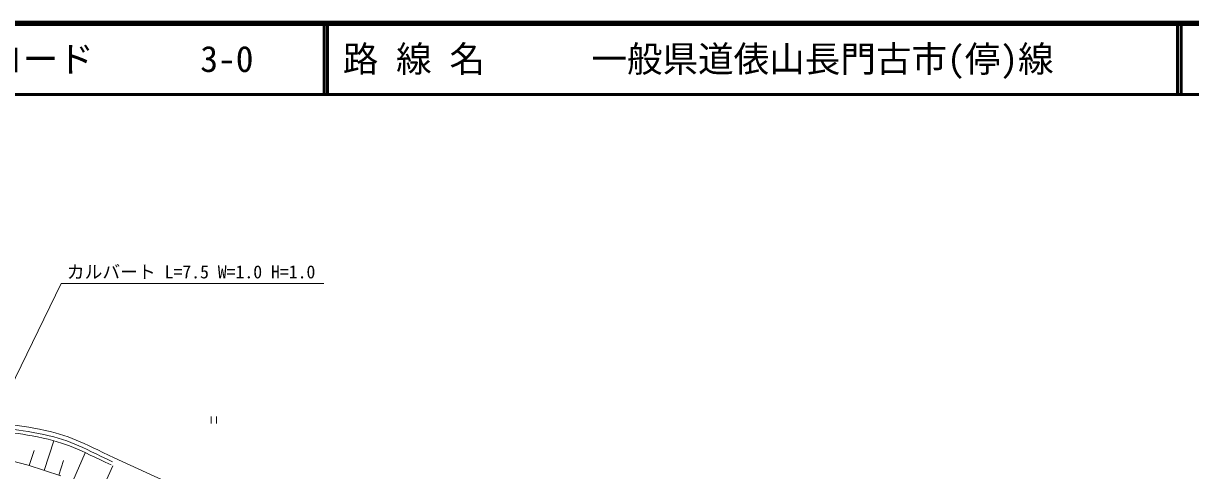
# Model space of a CAD drawing. Units: millimetres, scale not verified. Extents: x 40000 to 680000, y 20000 to 380000.
# Drawn here: x 135468 to 299586, y 317166 to 380000 of the extents above; entities that cross this region are included whole.
import ezdxf
from ezdxf.enums import TextEntityAlignment as Align

# ---------------------------------------------------------------- set-up
doc = ezdxf.new("R2010")
doc.units = ezdxf.units.MM
doc.header["$LTSCALE"] = 1000
for name, color, linetype, lineweight in [('M-BGD', 7, 'Continuous', 13), ('M-STR-HTXT', 7, 'Continuous', 13), ('M-TTL', 2, 'Continuous', 140), ('M-TTL-LINE', 7, 'Continuous', 50), ('M-TTL-TXT', 7, 'Continuous', 13)]:
    doc.layers.add(name, color=color, linetype=linetype, lineweight=lineweight)
doc.styles.add('ＭＳ ゴシック', font='')
doc.styles.get('ＭＳ ゴシック').set_extended_font_data('MS Gothic')

msp = doc.modelspace()

# ---------------------------------------------------------------- linework, layer by layer
at = {"layer": 'M-BGD'}
for p, q in [((161883, 324787), (161883, 323787)), ((162633, 323787), (162633, 324787)), ((138392, 317197), (139751, 321373)), ((133803, 318556), (136161, 317923)), ((136279, 317885), (136967, 319997)), ((140448, 316528), (141117, 318584)), ((142441, 315693), (144170, 319657)), ((148253, 318965), (185313, 302072)), ((136161, 317923), (140760, 316426)), ((146310, 313999), (148062, 317843))]:
    msp.add_line(p, q, dxfattribs=at)
for points in [[(128926, 323773), (129975, 323801), (130742, 323784), (132056, 323710), (134295, 323583), (135549, 323407), (137750, 322973), (142058, 322124), (143632, 321137), (148253, 318965)], [(126916, 323094), (129302, 323202), (130028, 323224), (132018, 323110), (134214, 322984), (135444, 322812), (137602, 322387), (141869, 321548), (143428, 320570), (148004, 318419)], [(127030, 322588), (129347, 322697), (130054, 322718), (131987, 322610), (134147, 322489), (135357, 322315), (137479, 321899), (141712, 321069), (143257, 320097), (147797, 317964)]]:
    msp.add_open_spline(points, degree=3, knots=[0, 0, 0, 0, 1, 1, 1, 2, 2, 2, 3, 3, 3, 3], dxfattribs=at)
at = {"layer": 'M-STR-HTXT'}
for p, q in [((128016, 317268), (140781, 343466)), ((140781, 343466), (177705, 343466))]:
    msp.add_line(p, q, dxfattribs=at)
at = {"layer": 'M-TTL'}
msp.add_line((680000, 380000), (40000, 380000), dxfattribs=at)
at = {"layer": 'M-TTL-LINE'}
for p, q in [((177750, 380000), (177750, 370000)), ((178250, 380000), (178250, 370000)), ((297750, 380000), (297750, 370000)), ((298250, 380000), (298250, 370000)), ((40000, 370000), (680000, 370000))]:
    msp.add_line(p, q, dxfattribs=at)

# ---------------------------------------------------------------- texts
at = {"layer": 'M-STR-HTXT', "style": 'ＭＳ ゴシック'}
msp.add_text('カルバート L=7.5 W=1.0 H=1.0', height=1833, dxfattribs=at).set_placement((159050, 343623), align=Align.BOTTOM_CENTER)
at = {"layer": 'M-TTL-TXT', "style": 'ＭＳ ゴシック'}
for s, p in [('図面コード      3-0', (120380, 375000)), ('路 線 名      一般県道俵山長門古市(停)線', (180380, 375000))]:
    msp.add_text(s, height=3666, dxfattribs=at).set_placement(p, align=Align.MIDDLE_LEFT)

doc.saveas('drawing.dxf')
